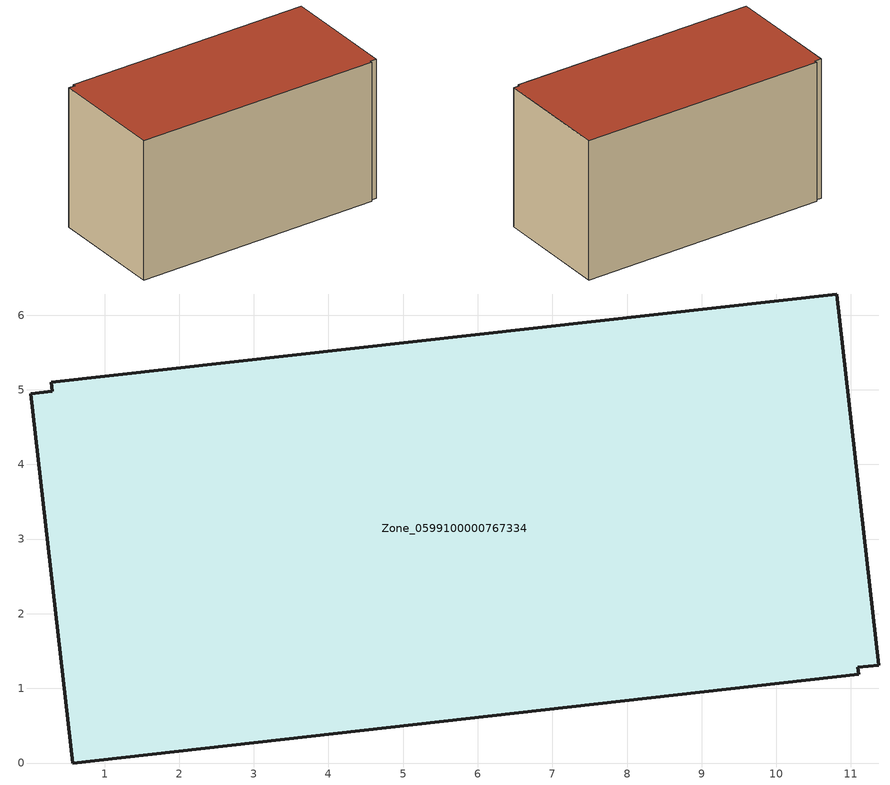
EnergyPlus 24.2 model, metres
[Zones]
Zone_0599100000767334
 floor ground (C_G): 11.09,1.28 11.11,1.19 0.57,0 0.01,4.95 0.3,4.98 0.28,5.1 10.81,6.28 11.37,1.31 z0
 wall outside (C_F): 0.01,4.95 0.57,0 11.11,1.19 11.09,1.28 11.37,1.31 10.81,6.28 0.28,5.1 0.3,4.98 0.01,4.95 z0:6.11
 roof outside (C_R): 11.11,1.19 11.09,1.28 11.37,1.31 10.81,6.28 0.28,5.1 0.3,4.98 0.01,4.95 0.57,0 z6.11
[BUILDING]
Pand.0599100000767334: North Axis=0; Terrain=City; Loads Convergence Tolerance Value=0.04; Temperature Convergence Tolerance Value=0.4; Solar Distribution=FullExterior; Maximum Number of Warmup Days=25; Minimum Number of Warmup Days=1
[Site:Location]
Rotterdam.The.Hague.AP_ZH_NLD Design_Conditions: Latitude=51.96; Longitude=4.45; Time Zone=1; Elevation=-4.5
[SITE:GROUNDTEMPERATURE:BUILDINGSURFACE]
18, 18, 18, 18, 18, 18, 18, 18, 18, 18, 18, 18
[MATERIAL] Thermal Absorptance=0.9; Solar Absorptance=0.7; Visible Absorptance=0.7
Name | Roughness | Thickness | Conductivity | Density | Specific Heat
G.TI.2006-2014 | MediumSmooth | 0.15 | 0.06 | 540 | 1210
F.TI.2006-2014 | Rough | 0.3 | 0.12 | 1920 | 840
R.TI.2006-2014 | MediumRough | 0.2 | 0.08 | 1500 | 1000
[CONSTRUCTION]
C_G: G.TI.2006-2014
C_F: F.TI.2006-2014
C_R: R.TI.2006-2014
[ZONE]
Zone_0599100000767334: Type=1; Multiplier=1; Ceiling Height=Autocalculate; Volume=Autocalculate; Floor Area=autocalculate; Part of Total Floor Area=Yes
[ZONEINFILTRATION:DESIGNFLOWRATE]
Infil_Zone_0599100000767334: Zone or ZoneList or Space or SpaceList=Zone_0599100000767334; Schedule=AlwaysOn; Design Flow Rate Calculation Method=Flow/Area; Flow Rate per Floor Area=0.0015; Constant Term Coefficient=1; Temperature Term Coefficient=0; Velocity Term Coefficient=0; Velocity Squared Term Coefficient=0
[HVACTEMPLATE:ZONE:IDEALLOADSAIRSYSTEM]
Zone_0599100000767334: Maximum Heating Supply Air Temperature=50; Minimum Cooling Supply Air Temperature=13; Maximum Heating Supply Air Humidity Ratio=0.0156; Minimum Cooling Supply Air Humidity Ratio=0.0077; Heating Limit=NoLimit; Cooling Limit=NoLimit; Dehumidification Control Type=ConstantSensibleHeatRatio; Cooling Sensible Heat Ratio=0.7; Dehumidification Setpoint=60; Humidification Control Type=None; Humidification Setpoint=30; Outdoor Air Method=None; Outdoor Air Flow Rate per Person=0.00944; Outdoor Air Flow Rate per Zone Floor Area=0; Outdoor Air Flow Rate per Zone=0; Demand Controlled Ventilation Type=None; Outdoor Air Economizer Type=NoEconomizer; Heat Recovery Type=None; Sensible Heat Recovery Effectiveness=0.7; Latent Heat Recovery Effectiveness=0.65
[ZONECONTROL:THERMOSTAT]
ThermostatControl_Zone_0599100000767334: Zone or ZoneList=Zone_0599100000767334; Control Type Schedule=DualSetpointControlType; Control 1=Thermostat_Zone_0599100000767334; Temperature Difference Between Cutout And Setpoint=0
[THERMOSTATSETPOINT:DUALSETPOINT]
Thermostat_Zone_0599100000767334: Heating Setpoint Temperature Schedule=HeatingSetpoint_Zone_0599100000767334; Cooling Setpoint Temperature Schedule=CoolingSetpoint_Zone_0599100000767334
[SCHEDULE:COMPACT]
HeatingSetpoint_Zone_0599100000767334: Through: 12/31, For: AllDays, Until: 24:00, 21
CoolingSetpoint_Zone_0599100000767334: Through: 12/31, For: AllDays, Until: 24:00, 24
DualSetpointControlType: Through: 12/31, For: AllDays, Until: 24:00, 4
AlwaysOn: Through: 12/31, For: AllDays, Until: 24:00, 1
